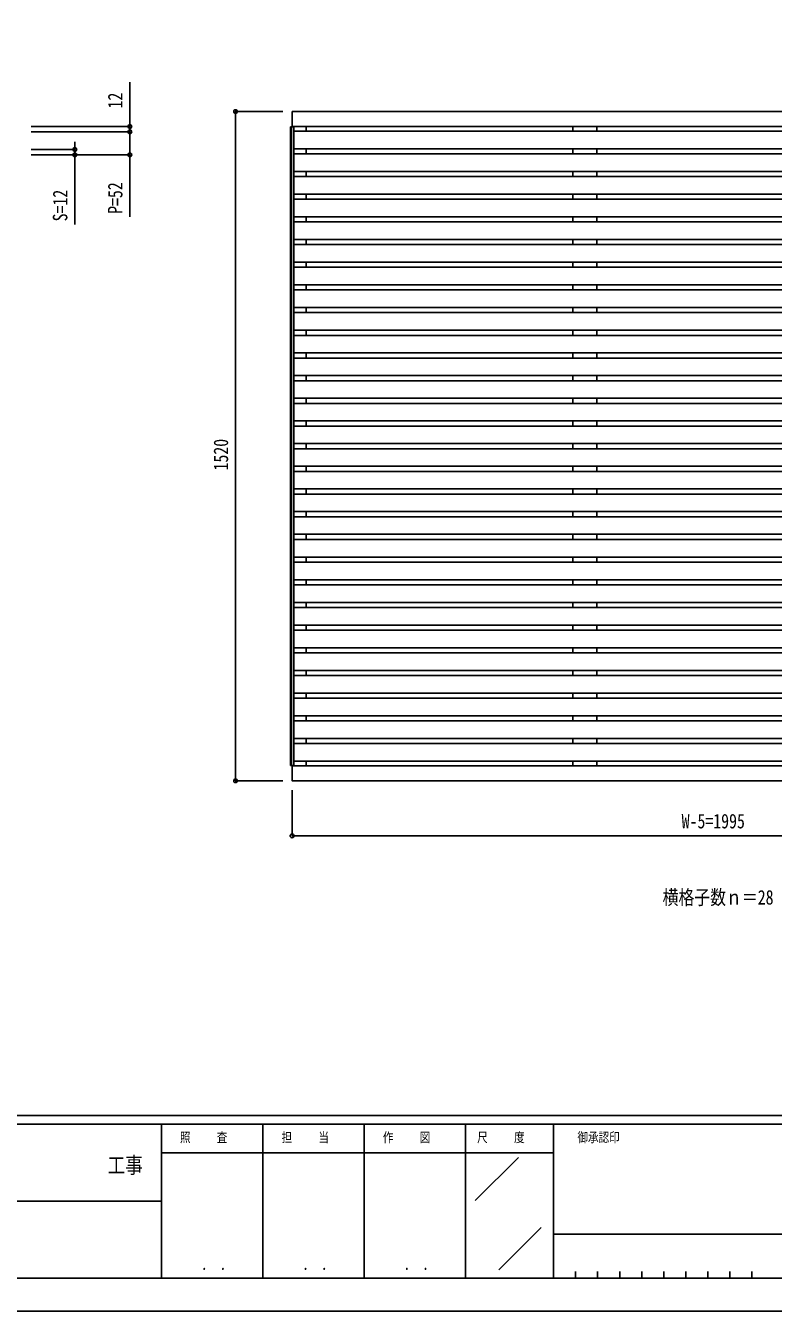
# Model space of a CAD drawing. Units: millimetres, scale not verified. Extents: x -4205 to 4205, y -2970 to 2970.
# Drawn here: x 986 to 2684, y -2970 to -50 of the extents above; entities that cross this region are included whole.
import ezdxf
from ezdxf.enums import TextEntityAlignment as Align

# ---------------------------------------------------------------- set-up
doc = ezdxf.new("R2010")
doc.units = ezdxf.units.MM
doc.header["$LTSCALE"] = 12
for name, color, linetype in [('0-1_USER1', 3, 'Continuous'), ('0-2_YKK_A1', 4, 'Continuous'), ('0-3_YKK_D', 6, 'Continuous'), ('0-4_YKK_ZWAK', 7, 'Continuous')]:
    doc.layers.add(name, color=color, linetype=linetype)
doc.styles.add('ＭＳ ゴシック', font='')
doc.styles.get('ＭＳ ゴシック').set_extended_font_data('MS Gothic')

msp = doc.modelspace()

# ---------------------------------------------------------------- linework, layer by layer
at = {"layer": '0-2_YKK_A1'}
for p, q in [((1587.82, -279.5), (1595.02, -279.5)), ((1587.82, -279.5), (1587.82, -1730.5)), ((1590.02, -279.5), (1590.02, -1730.5)), ((1593.02, -279), (1593.02, -279.5)), ((3582.02, -289.75), (1595.02, -289.75)), ((1623.02, -289.75), (1623.02, -279)), ((2228.52, -289.75), (2228.52, -279)), ((2283.52, -289.75), (2283.52, -279)), ((3582.02, -329.75), (1595.02, -329.75)), ((3582.02, -341.25), (1595.02, -341.25)), ((1623.02, -341.25), (1623.02, -329.75)), ((2228.52, -341.25), (2228.52, -329.75)), ((2283.52, -341.25), (2283.52, -329.75)), ((3582.02, -381.25), (1595.02, -381.25)), ((3582.02, -392.75), (1595.02, -392.75)), ((1623.02, -392.75), (1623.02, -381.25)), ((2228.52, -392.75), (2228.52, -381.25)), ((2283.52, -392.75), (2283.52, -381.25)), ((3582.02, -432.75), (1595.02, -432.75)), ((1623.02, -444.25), (1623.02, -432.75)), ((2228.52, -444.25), (2228.52, -432.75)), ((2283.52, -444.25), (2283.52, -432.75)), ((3582.02, -444.25), (1595.02, -444.25)), ((3582.02, -484.25), (1595.02, -484.25)), ((3582.02, -495.75), (1595.02, -495.75)), ((1623.02, -495.75), (1623.02, -484.25)), ((2228.52, -495.75), (2228.52, -484.25)), ((2283.52, -495.75), (2283.52, -484.25)), ((3582.02, -535.75), (1595.02, -535.75)), ((3582.02, -547.25), (1595.02, -547.25)), ((1623.02, -547.25), (1623.02, -535.75)), ((2228.52, -547.25), (2228.52, -535.75)), ((2283.52, -547.25), (2283.52, -535.75)), ((3582.02, -587.25), (1595.02, -587.25)), ((3582.02, -598.75), (1595.02, -598.75)), ((1623.02, -598.75), (1623.02, -587.25)), ((2228.52, -598.75), (2228.52, -587.25)), ((2283.52, -598.75), (2283.52, -587.25)), ((3582.02, -638.75), (1595.02, -638.75)), ((1623.02, -650.25), (1623.02, -638.75)), ((2228.52, -650.25), (2228.52, -638.75)), ((2283.52, -650.25), (2283.52, -638.75)), ((3582.02, -650.25), (1595.02, -650.25)), ((3582.02, -690.25), (1595.02, -690.25)), ((1623.02, -701.75), (1623.02, -690.25)), ((2228.52, -701.75), (2228.52, -690.25)), ((2283.52, -701.75), (2283.52, -690.25)), ((3582.02, -701.75), (1595.02, -701.75)), ((3582.02, -741.75), (1595.02, -741.75)), ((3582.02, -753.25), (1595.02, -753.25)), ((1623.02, -753.25), (1623.02, -741.75)), ((2228.52, -753.25), (2228.52, -741.75)), ((2283.52, -753.25), (2283.52, -741.75)), ((3582.02, -793.25), (1595.02, -793.25)), ((3582.02, -804.75), (1595.02, -804.75)), ((1623.02, -804.75), (1623.02, -793.25)), ((2228.52, -804.75), (2228.52, -793.25)), ((2283.52, -804.75), (2283.52, -793.25)), ((3582.02, -844.75), (1595.02, -844.75)), ((1623.02, -856.25), (1623.02, -844.75)), ((2228.52, -856.25), (2228.52, -844.75)), ((2283.52, -856.25), (2283.52, -844.75)), ((3582.02, -856.25), (1595.02, -856.25)), ((3582.02, -896.25), (1595.02, -896.25)), ((1623.02, -907.75), (1623.02, -896.25)), ((2228.52, -907.75), (2228.52, -896.25)), ((2283.52, -907.75), (2283.52, -896.25)), ((3582.02, -907.75), (1595.02, -907.75)), ((3582.02, -947.75), (1595.02, -947.75)), ((3582.02, -959.25), (1595.02, -959.25)), ((1623.02, -959.25), (1623.02, -947.75)), ((2228.52, -959.25), (2228.52, -947.75)), ((2283.52, -959.25), (2283.52, -947.75)), ((3582.02, -999.25), (1595.02, -999.25)), ((3582.02, -1010.75), (1595.02, -1010.75)), ((1623.02, -1010.75), (1623.02, -999.25)), ((2228.52, -1010.75), (2228.52, -999.25)), ((2283.52, -1010.75), (2283.52, -999.25)), ((3582.02, -1050.75), (1595.02, -1050.75)), ((1623.02, -1062.25), (1623.02, -1050.75)), ((2228.52, -1062.25), (2228.52, -1050.75)), ((2283.52, -1062.25), (2283.52, -1050.75)), ((3582.02, -1062.25), (1595.02, -1062.25)), ((3582.02, -1102.25), (1595.02, -1102.25)), ((1623.02, -1113.75), (1623.02, -1102.25)), ((2228.52, -1113.75), (2228.52, -1102.25)), ((2283.52, -1113.75), (2283.52, -1102.25)), ((3582.02, -1113.75), (1595.02, -1113.75)), ((3582.02, -1153.75), (1595.02, -1153.75)), ((3582.02, -1165.25), (1595.02, -1165.25)), ((1623.02, -1165.25), (1623.02, -1153.75)), ((2228.52, -1165.25), (2228.52, -1153.75)), ((2283.52, -1165.25), (2283.52, -1153.75)), ((3582.02, -1205.25), (1595.02, -1205.25)), ((3582.02, -1216.75), (1595.02, -1216.75)), ((1623.02, -1216.75), (1623.02, -1205.25)), ((2228.52, -1216.75), (2228.52, -1205.25)), ((2283.52, -1216.75), (2283.52, -1205.25)), ((3582.02, -1256.75), (1595.02, -1256.75)), ((3582.02, -1268.25), (1595.02, -1268.25)), ((1623.02, -1268.25), (1623.02, -1256.75)), ((2228.52, -1268.25), (2228.52, -1256.75)), ((2283.52, -1268.25), (2283.52, -1256.75)), ((3582.02, -1308.25), (1595.02, -1308.25)), ((1623.02, -1319.75), (1623.02, -1308.25)), ((2228.52, -1319.75), (2228.52, -1308.25)), ((2283.52, -1319.75), (2283.52, -1308.25)), ((3582.02, -1319.75), (1595.02, -1319.75)), ((3582.02, -1359.75), (1595.02, -1359.75)), ((3582.02, -1371.25), (1595.02, -1371.25)), ((1623.02, -1371.25), (1623.02, -1359.75)), ((2228.52, -1371.25), (2228.52, -1359.75)), ((2283.52, -1371.25), (2283.52, -1359.75)), ((3582.02, -1411.25), (1595.02, -1411.25)), ((3582.02, -1422.75), (1595.02, -1422.75)), ((1623.02, -1422.75), (1623.02, -1411.25)), ((2228.52, -1422.75), (2228.52, -1411.25)), ((2283.52, -1422.75), (2283.52, -1411.25)), ((3582.02, -1462.75), (1595.02, -1462.75)), ((3582.02, -1474.25), (1595.02, -1474.25)), ((1623.02, -1474.25), (1623.02, -1462.75)), ((2228.52, -1474.25), (2228.52, -1462.75)), ((2283.52, -1474.25), (2283.52, -1462.75)), ((3582.02, -1514.25), (1595.02, -1514.25)), ((1623.02, -1525.75), (1623.02, -1514.25)), ((2228.52, -1525.75), (2228.52, -1514.25)), ((2283.52, -1525.75), (2283.52, -1514.25)), ((3582.02, -1525.75), (1595.02, -1525.75)), ((3582.02, -1565.75), (1595.02, -1565.75)), ((1623.02, -1577.25), (1623.02, -1565.75)), ((2228.52, -1577.25), (2228.52, -1565.75)), ((2283.52, -1577.25), (2283.52, -1565.75)), ((3582.02, -1577.25), (1595.02, -1577.25)), ((3582.02, -1617.25), (1595.02, -1617.25)), ((3582.02, -1628.75), (1595.02, -1628.75)), ((1623.02, -1628.75), (1623.02, -1617.25)), ((2228.52, -1628.75), (2228.52, -1617.25)), ((2283.52, -1628.75), (2283.52, -1617.25)), ((3582.02, -1668.75), (1595.02, -1668.75)), ((3582.02, -1680.25), (1595.02, -1680.25)), ((1623.02, -1680.25), (1623.02, -1668.75)), ((2228.52, -1680.25), (2228.52, -1668.75)), ((2283.52, -1680.25), (2283.52, -1668.75)), ((3582.02, -1720.25), (1595.02, -1720.25)), ((1623.02, -1731), (1623.02, -1720.25)), ((2228.52, -1731), (2228.52, -1720.25)), ((2283.52, -1731), (2283.52, -1720.25)), ((1593.02, -1730.5), (1593.02, -1731))]:
    msp.add_line(p, q, dxfattribs=at)
for points in [[(1591.02, -245), (3586.02, -245), (3586.02, -279), (1591.02, -279)], [(1591.02, -1731), (3586.02, -1731), (3586.02, -1765), (1591.02, -1765)]]:
    msp.add_lwpolyline(points, close=True, dxfattribs=at)
msp.add_lwpolyline([(1595.02, -279.5), (1595.02, -1730.5), (1587.82, -1730.5)], dxfattribs=at)
at = {"layer": '0-3_YKK_D'}
for p, q in [((1222.82, -279), (1222.82, -178.2)), ((1569.98, -245), (1461.82, -245)), ((1462.82, -245), (1462.82, -1765)), ((998.82, -279), (1223.82, -279)), ((998.82, -291), (1223.82, -291)), ((998.82, -291), (1223.82, -291)), ((1222.82, -291), (1222.82, -279)), ((1222.82, -291), (1222.82, -308)), ((1097.82, -331), (1097.82, -314)), ((998.82, -331), (1098.82, -331)), ((998.82, -343), (1223.82, -343)), ((998.82, -343), (1098.82, -343)), ((1097.82, -331), (1097.82, -343)), ((1097.82, -343), (1097.82, -501.4)), ((1570.02, -1765), (1461.82, -1765)), ((1591.02, -1786), (1591.02, -1891)), ((1591.02, -1890), (3586.02, -1890))]:
    msp.add_line(p, q, dxfattribs=at)
msp.add_lwpolyline([(1222.82, -291), (1222.82, -343), (1222.82, -484.4)], dxfattribs=at)
for centre in [(1462.82, -245), (1222.82, -279), (1222.82, -291), (1222.82, -291), (1097.82, -331), (1097.82, -343), (1222.82, -343), (1462.82, -1765), (1591.02, -1890)]:
    msp.add_circle(centre, 4.25, dxfattribs=at)
at = {"layer": '0-4_YKK_ZWAK'}
for p, q in [((3895.02, -2525), (-3904.98, -2525)), ((1295.02, -2545), (-4.98, -2545)), ((1525.02, -2545), (1525.02, -2895)), ((1755.02, -2545), (1755.02, -2895)), ((1985.02, -2545), (1985.02, -2895)), ((2185.02, -2545), (1985.02, -2545)), ((3217.52, -2545), (2185.02, -2545)), ((2185.02, -2545), (2185.02, -2895)), ((1985.02, -2610), (1295.02, -2610)), ((1985.02, -2610), (2185.02, -2610)), ((2007.1, -2718.29), (2105.04, -2620.36)), ((-4.98, -2720), (1295.02, -2720)), ((2060.67, -2875.99), (2156.89, -2779.77)), ((2185.02, -2795), (3217.52, -2795)), ((2235.02, -2880), (2235.02, -2895)), ((2285.02, -2880), (2285.02, -2895)), ((2335.02, -2880), (2335.02, -2895)), ((2385.02, -2880), (2385.02, -2895)), ((2435.02, -2880), (2435.02, -2895)), ((2485.02, -2880), (2485.02, -2895)), ((2535.02, -2880), (2535.02, -2895)), ((2585.02, -2880), (2585.02, -2895)), ((2635.02, -2880), (2635.02, -2895)), ((-4.98, -2895), (1295.02, -2895)), ((1295.02, -2895), (1985.02, -2895)), ((1985.02, -2895), (2185.02, -2895)), ((2185.02, -2895), (3217.52, -2895))]:
    msp.add_line(p, q, dxfattribs=at)
msp.add_lwpolyline([(-4205, -2970), (4205, -2970), (4205, 2970), (-4205, 2970)], close=True, dxfattribs=at)
msp.add_lwpolyline([(1985.02, -2545), (1295.02, -2545), (1295.02, -2895)], dxfattribs=at)

# ---------------------------------------------------------------- texts
at = {"layer": '0-1_USER1', "style": 'ＭＳ ゴシック', "width": 0.8}
msp.add_text('横格子数ｎ＝28', height=32.99, dxfattribs=at).set_placement((2432.52, -2056.09), align=Align.BOTTOM_LEFT)
at = {"layer": '0-3_YKK_D', "style": 'ＭＳ ゴシック', "width": 0.8}
for s, p in [('12', (1215.82, -238)), ('P=52', (1215.82, -477.4)), ('S=12', (1090.82, -494.4)), ('1520', (1455.82, -1060.2))]:
    msp.add_text(s, height=32.99, rotation=90, dxfattribs=at).set_placement(p, align=Align.BOTTOM_LEFT)
msp.add_text('W-5=1995', height=32.99, dxfattribs=at).set_placement((2475.72, -1883), align=Align.BOTTOM_LEFT)
at = {"layer": '0-4_YKK_ZWAK', "style": 'ＭＳ ゴシック', "width": 0.8}
for s, height, p in [('照     査', 21.99, (1336.42, -2592.5)), ('担     当', 21.99, (1567.22, -2592.5)), ('作     図', 21.99, (1797.22, -2592.5)), ('尺     度', 21.99, (2011.42, -2592.5)), ('御承認印', 21.99, (2239.14, -2592.5)), ('工事', 36.66, (1172.33, -2667.46)), ('． ．', 25.92, (1385, -2884.35)), ('． ．', 25.92, (1615, -2884.35)), ('． ．', 25.92, (1845, -2884.35))]:
    msp.add_text(s, height=height, dxfattribs=at).set_placement(p, align=Align.BOTTOM_LEFT)

doc.saveas('drawing.dxf')
